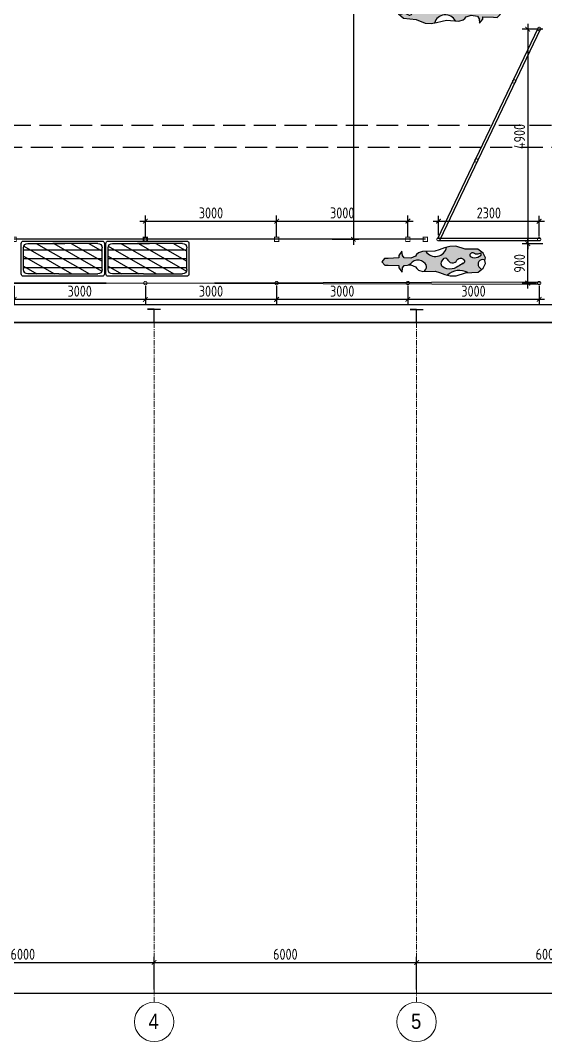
# Model space of a CAD drawing. Header units: millimetres. Extents: x 18087 to 88242, y 6810 to 56435.
# Drawn here: x 38667 to 50670, y 6810 to 30135 of the extents above; entities that cross this region are included whole.
import ezdxf

# ---------------------------------------------------------------- set-up
doc = ezdxf.new("R2010")
doc.units = ezdxf.units.MM
doc.linetypes.add('CENTER', pattern=[2, 1.25, -0.25, 0.25, -0.25])
doc.linetypes.add('GOST2.303 4', pattern=[7, 5, -2, 0])
doc.layers.add('axis 2', color=40, linetype='CENTER', lineweight=9)
doc.layers.add('dim', color=4, linetype='Continuous', lineweight=20)
for name, color, linetype in [('cows', 34, 'Continuous'), ('equipments', 4, 'Continuous'), ('sanitary', 4, 'Continuous'), ('Tehnologia', 4, 'Continuous'), ('Tehnologiya', 4, 'Continuous'), ('wall', 5, 'Continuous')]:
    doc.layers.add(name, color=color, linetype=linetype)
doc.styles.add('ESKD', font='GOTHIC.TTF', dxfattribs={"width": 0.9})
doc.styles.add('GOST 2.304', font='CS_Gost2304.shx')
doc.dimstyles.new('SPDS$0', dxfattribs={"dimscale": 100, "dimtxt": 2.5, "dimasz": 1.5, "dimexe": 1.25, "dimexo": 0.625, "dimtad": 1, "dimdec": 0, "dimrnd": 0.001, "dimtxsty": 'GOST 2.304', "dimblk": 'ARCHTICK', "dimcen": 1.5, "dimdle": 1.25, "dimadec": 0, "dimazin": 2, "dimtfac": 0.75, "dimtdec": 0, "dimtmove": 1, "dimatfit": 0, "dimfxl": 1, "dimtolj": 1, "dimarcsym": 0})

# ---------------------------------------------------------------- blocks, each defined once
blk = doc.blocks.new('_ARCHTICK')
at = {"color": 0, "linetype": 'ByBlock', "const_width": 0.15}
blk.add_lwpolyline([(-0.3535533905932748, -0.3535533905932766), (0.3535533905932748, 0.3535533905932766)], dxfattribs=at)
blk = doc.blocks.new('*D473')
at = {"layer": 'Defpoints', "color": 0, "ltscale": 125, "transparency": 16777216}
for p in [(53722.3516534005, 8617.183983411647), (47722.35165340004, 7935.574394681498, 14587.60000000021), (53722.3516534005, 7935.574394681498, 14587.60000000021)]:
    blk.add_point(p, dxfattribs=at)
at = {"layer": 'dim', "color": 0, "lineweight": -2, "ltscale": 125, "transparency": 16777216}
for p, q in [((47722.35165340004, 7998.074394681498), (47722.35165340004, 8742.183983411647)), ((53722.3516534005, 7998.074394681498), (53722.3516534005, 8742.183983411647)), ((47597.35165340004, 8617.183983411647), (53847.3516534005, 8617.183983411647))]:
    blk.add_line(p, q, dxfattribs=at)
at = {"layer": 'dim', "color": 0, "lineweight": -2, "ltscale": 125, "transparency": 16777216, "xscale": 150, "yscale": 150, "zscale": 150, "rotation": 180}
blk.add_blockref('_ARCHTICK', (47722.35165340004, 8617.183983411647), dxfattribs=at)
at = {"layer": 'dim', "color": 0, "lineweight": -2, "ltscale": 125, "transparency": 16777216, "xscale": 150, "yscale": 150, "zscale": 150}
blk.add_blockref('_ARCHTICK', (53722.3516534005, 8617.183983411647), dxfattribs=at)
at = {"layer": 'dim', "color": 0, "ltscale": 125, "transparency": 16777216, "insert": (50722.35165340027, 8804.683983411647), "char_height": 250, "attachment_point": 5, "style": 'GOST 2.304'}
blk.add_mtext('\\A1;6000', dxfattribs=at)
blk = doc.blocks.new('*D485')
at = {"layer": 'Defpoints', "color": 0, "ltscale": 125, "transparency": 16777216}
for p in [(41722.3516534005, 8617.183983411647), (35722.35165340004, 7935.574394681498, 14587.60000000021), (41722.3516534005, 7935.574394681498, 14587.60000000021)]:
    blk.add_point(p, dxfattribs=at)
at = {"layer": 'dim', "color": 0, "lineweight": -2, "ltscale": 125, "transparency": 16777216}
for p, q in [((35722.35165340004, 7998.074394681498), (35722.35165340004, 8742.183983411647)), ((41722.3516534005, 7998.074394681498), (41722.3516534005, 8742.183983411647)), ((35597.35165340004, 8617.183983411647), (41847.3516534005, 8617.183983411647))]:
    blk.add_line(p, q, dxfattribs=at)
at = {"layer": 'dim', "color": 0, "lineweight": -2, "ltscale": 125, "transparency": 16777216, "xscale": 150, "yscale": 150, "zscale": 150, "rotation": 180}
blk.add_blockref('_ARCHTICK', (35722.35165340004, 8617.183983411647), dxfattribs=at)
at = {"layer": 'dim', "color": 0, "lineweight": -2, "ltscale": 125, "transparency": 16777216, "xscale": 150, "yscale": 150, "zscale": 150}
blk.add_blockref('_ARCHTICK', (41722.3516534005, 8617.183983411647), dxfattribs=at)
at = {"layer": 'dim', "color": 0, "ltscale": 125, "transparency": 16777216, "insert": (38722.35165340027, 8804.683983411647), "char_height": 250, "attachment_point": 5, "style": 'GOST 2.304'}
blk.add_mtext('\\A1;6000', dxfattribs=at)
blk = doc.blocks.new('*D486')
at = {"layer": 'Defpoints', "color": 0, "ltscale": 125, "transparency": 16777216}
for p in [(47722.35165340004, 8617.183983411647), (41722.35165340004, 7998.714723794263, 14587.60000000021), (47722.35165340004, 7998.714723794263, 14587.60000000021)]:
    blk.add_point(p, dxfattribs=at)
at = {"layer": 'dim', "color": 0, "lineweight": -2, "ltscale": 125, "transparency": 16777216}
for p, q in [((41722.35165340004, 8061.214723794263), (41722.35165340004, 8742.183983411647)), ((47722.35165340004, 8061.214723794263), (47722.35165340004, 8742.183983411647)), ((41597.35165340004, 8617.183983411647), (47847.35165340004, 8617.183983411647))]:
    blk.add_line(p, q, dxfattribs=at)
at = {"layer": 'dim', "color": 0, "lineweight": -2, "ltscale": 125, "transparency": 16777216, "xscale": 150, "yscale": 150, "zscale": 150, "rotation": 180}
blk.add_blockref('_ARCHTICK', (41722.35165340004, 8617.183983411647), dxfattribs=at)
at = {"layer": 'dim', "color": 0, "lineweight": -2, "ltscale": 125, "transparency": 16777216, "xscale": 150, "yscale": 150, "zscale": 150}
blk.add_blockref('_ARCHTICK', (47722.35165340004, 8617.183983411647), dxfattribs=at)
at = {"layer": 'dim', "color": 0, "ltscale": 125, "transparency": 16777216, "insert": (44722.35165340004, 8804.683983411647), "char_height": 250, "attachment_point": 5, "style": 'GOST 2.304'}
blk.add_mtext('\\A1;6000', dxfattribs=at)
blk = doc.blocks.new('ring')
at = {"layer": 'Tehnologia', "const_width": 0.020480133985842}
blk.add_lwpolyline([(-0.0388720741330104, 0, 1), (0.0388720741330104, 0, 1)], format="xyb", close=True, dxfattribs=at)
blk = doc.blocks.new('*U37')
at = {"layer": 'Tehnologiya', "ltscale": 100, "xscale": -1000, "yscale": 1000, "zscale": 1000, "rotation": 180}
blk.add_blockref('ring', (0, 0), dxfattribs=at)
blk = doc.blocks.new('*D344')
at = {"layer": 'Defpoints', "color": 0, "ltscale": 125, "transparency": 16777216}
for p in [(23722.35165340004, 11932.65708825831), (83722.35165340004, 11932.65708825645), (83722.35165340004, 7918.737818665344)]:
    blk.add_point(p, dxfattribs=at)
at = {"layer": 'dim', "color": 0, "lineweight": -2, "ltscale": 125, "transparency": 16777216}
for p, q in [((23722.35165340004, 11870.15708825831), (23722.35165340004, 7793.737818665344)), ((83722.35165340004, 11870.15708825645), (83722.35165340004, 7793.737818665344)), ((23597.35165340004, 7918.737818665344), (83847.35165340004, 7918.737818665344))]:
    blk.add_line(p, q, dxfattribs=at)
at = {"layer": 'dim', "color": 0, "lineweight": -2, "ltscale": 125, "transparency": 16777216, "xscale": 150, "yscale": 150, "zscale": 150, "rotation": 180}
blk.add_blockref('_ARCHTICK', (23722.35165340004, 7918.737818665344), dxfattribs=at)
at = {"layer": 'dim', "color": 0, "lineweight": -2, "ltscale": 125, "transparency": 16777216, "xscale": 150, "yscale": 150, "zscale": 150}
blk.add_blockref('_ARCHTICK', (83722.35165340004, 7918.737818665344), dxfattribs=at)
at = {"layer": 'dim', "color": 0, "ltscale": 125, "transparency": 16777216, "insert": (53722.35165340004, 8106.237818665344), "char_height": 250, "attachment_point": 5, "style": 'GOST 2.304'}
blk.add_mtext('\\A1;60000', dxfattribs=at)
blk = doc.blocks.new('*D482')
at = {"layer": 'Defpoints', "color": 0, "ltscale": 125, "transparency": 16777216}
for p in [(50262.5486876738, 25035.53468093766), (50672.40724894514, 25035.53468093766, -10921.99999999959), (50522.4072489456, 24135.53468093766, -10921.99999999959)]:
    blk.add_point(p, dxfattribs=at)
at = {"layer": 'dim', "color": 0, "lineweight": -2, "ltscale": 125, "transparency": 16777216}
for p, q in [((50609.90724894514, 25035.53468093766), (50137.5486876738, 25035.53468093766)), ((50262.5486876738, 24010.53468093766), (50262.5486876738, 25160.53468093766)), ((50459.9072489456, 24135.53468093766), (50137.5486876738, 24135.53468093766))]:
    blk.add_line(p, q, dxfattribs=at)
at = {"layer": 'dim', "color": 0, "lineweight": -2, "ltscale": 125, "transparency": 16777216, "xscale": 150, "yscale": 150, "zscale": 150}
for p, rotation in [((50262.5486876738, 25035.53468093766), 90), ((50262.5486876738, 24135.53468093766), 270)]:
    blk.add_blockref('_ARCHTICK', p, dxfattribs=dict(at, rotation=rotation))
at = {"layer": 'dim', "color": 0, "ltscale": 125, "transparency": 16777216, "insert": (50075.04868767379, 24585.53468093766), "char_height": 250, "attachment_point": 5, "rotation": 90, "style": 'GOST 2.304'}
blk.add_mtext('\\A1;900', dxfattribs=at)
blk = doc.blocks.new('*D442')
at = {"layer": 'Defpoints', "color": 0, "ltscale": 125, "transparency": 16777216}
for p in [(47522.4072489456, 24135.53468093766, -5460.999999999796), (50522.4072489456, 24135.53468093766, -5460.999999999796), (47522.4072489456, 23763.0154475146)]:
    blk.add_point(p, dxfattribs=at)
at = {"layer": 'dim', "color": 0, "lineweight": -2, "ltscale": 125, "transparency": 16777216}
for p, q in [((47522.4072489456, 24073.03468093766), (47522.4072489456, 23638.0154475146)), ((50522.4072489456, 24073.03468093766), (50522.4072489456, 23638.0154475146)), ((50647.4072489456, 23763.0154475146), (47397.4072489456, 23763.0154475146))]:
    blk.add_line(p, q, dxfattribs=at)
at = {"layer": 'dim', "color": 0, "lineweight": -2, "ltscale": 125, "transparency": 16777216, "xscale": 150, "yscale": 150, "zscale": 150, "rotation": 180}
blk.add_blockref('_ARCHTICK', (47522.4072489456, 23763.0154475146), dxfattribs=at)
at = {"layer": 'dim', "color": 0, "lineweight": -2, "ltscale": 125, "transparency": 16777216, "xscale": 150, "yscale": 150, "zscale": 150}
blk.add_blockref('_ARCHTICK', (50522.4072489456, 23763.0154475146), dxfattribs=at)
at = {"layer": 'dim', "color": 0, "ltscale": 125, "transparency": 16777216, "insert": (49022.4072489456, 23950.5154475146), "char_height": 250, "attachment_point": 5, "style": 'GOST 2.304'}
blk.add_mtext('\\A1;3000', dxfattribs=at)
blk = doc.blocks.new('*D443')
at = {"layer": 'Defpoints', "color": 0, "ltscale": 125, "transparency": 16777216}
for p in [(44522.4072489456, 24135.53468093766, -5460.999999999796), (47522.4072489456, 24135.53468093766, -5460.999999999796), (44522.4072489456, 23763.0154475146)]:
    blk.add_point(p, dxfattribs=at)
at = {"layer": 'dim', "color": 0, "lineweight": -2, "ltscale": 125, "transparency": 16777216}
for p, q in [((44522.4072489456, 24073.03468093766), (44522.4072489456, 23638.0154475146)), ((47522.4072489456, 24073.03468093766), (47522.4072489456, 23638.0154475146)), ((47647.4072489456, 23763.0154475146), (44397.4072489456, 23763.0154475146))]:
    blk.add_line(p, q, dxfattribs=at)
at = {"layer": 'dim', "color": 0, "lineweight": -2, "ltscale": 125, "transparency": 16777216, "xscale": 150, "yscale": 150, "zscale": 150, "rotation": 180}
blk.add_blockref('_ARCHTICK', (44522.4072489456, 23763.0154475146), dxfattribs=at)
at = {"layer": 'dim', "color": 0, "lineweight": -2, "ltscale": 125, "transparency": 16777216, "xscale": 150, "yscale": 150, "zscale": 150}
blk.add_blockref('_ARCHTICK', (47522.4072489456, 23763.0154475146), dxfattribs=at)
at = {"layer": 'dim', "color": 0, "ltscale": 125, "transparency": 16777216, "insert": (46022.4072489456, 23950.5154475146), "char_height": 250, "attachment_point": 5, "style": 'GOST 2.304'}
blk.add_mtext('\\A1;3000', dxfattribs=at)
blk = doc.blocks.new('*D444')
at = {"layer": 'Defpoints', "color": 0, "ltscale": 125, "transparency": 16777216}
for p in [(41522.4072489456, 24135.53468093766, -5460.999999999796), (44522.4072489456, 24135.53468093766, -5460.999999999796), (41522.4072489456, 23763.0154475146)]:
    blk.add_point(p, dxfattribs=at)
at = {"layer": 'dim', "color": 0, "lineweight": -2, "ltscale": 125, "transparency": 16777216}
for p, q in [((41522.4072489456, 24073.03468093766), (41522.4072489456, 23638.0154475146)), ((44522.4072489456, 24073.03468093766), (44522.4072489456, 23638.0154475146)), ((44647.4072489456, 23763.0154475146), (41397.4072489456, 23763.0154475146))]:
    blk.add_line(p, q, dxfattribs=at)
at = {"layer": 'dim', "color": 0, "lineweight": -2, "ltscale": 125, "transparency": 16777216, "xscale": 150, "yscale": 150, "zscale": 150, "rotation": 180}
blk.add_blockref('_ARCHTICK', (41522.4072489456, 23763.0154475146), dxfattribs=at)
at = {"layer": 'dim', "color": 0, "lineweight": -2, "ltscale": 125, "transparency": 16777216, "xscale": 150, "yscale": 150, "zscale": 150}
blk.add_blockref('_ARCHTICK', (44522.4072489456, 23763.0154475146), dxfattribs=at)
at = {"layer": 'dim', "color": 0, "ltscale": 125, "transparency": 16777216, "insert": (43022.4072489456, 23950.5154475146), "char_height": 250, "attachment_point": 5, "style": 'GOST 2.304'}
blk.add_mtext('\\A1;3000', dxfattribs=at)
blk = doc.blocks.new('*D445')
at = {"layer": 'Defpoints', "color": 0, "ltscale": 125, "transparency": 16777216}
for p in [(38522.4072489456, 24135.53468093766, -5460.999999999796), (41522.4072489456, 24135.53468093766, -5460.999999999796), (38522.4072489456, 23763.0154475146)]:
    blk.add_point(p, dxfattribs=at)
at = {"layer": 'dim', "color": 0, "lineweight": -2, "ltscale": 125, "transparency": 16777216}
for p, q in [((38522.4072489456, 24073.03468093766), (38522.4072489456, 23638.0154475146)), ((41522.4072489456, 24073.03468093766), (41522.4072489456, 23638.0154475146)), ((41647.4072489456, 23763.0154475146), (38397.4072489456, 23763.0154475146))]:
    blk.add_line(p, q, dxfattribs=at)
at = {"layer": 'dim', "color": 0, "lineweight": -2, "ltscale": 125, "transparency": 16777216, "xscale": 150, "yscale": 150, "zscale": 150, "rotation": 180}
blk.add_blockref('_ARCHTICK', (38522.4072489456, 23763.0154475146), dxfattribs=at)
at = {"layer": 'dim', "color": 0, "lineweight": -2, "ltscale": 125, "transparency": 16777216, "xscale": 150, "yscale": 150, "zscale": 150}
blk.add_blockref('_ARCHTICK', (41522.4072489456, 23763.0154475146), dxfattribs=at)
at = {"layer": 'dim', "color": 0, "ltscale": 125, "transparency": 16777216, "insert": (40022.4072489456, 23950.5154475146), "char_height": 250, "attachment_point": 5, "style": 'GOST 2.304'}
blk.add_mtext('\\A1;3000', dxfattribs=at)
blk = doc.blocks.new('*D367')
at = {"layer": 'Defpoints', "color": 0, "ltscale": 125, "transparency": 16777216}
for p in [(47522.4072489456, 25550.26791374479), (44522.4072489456, 25136.00859889482, -5460.999999999796), (47522.4072489456, 25136.00859889482, -5460.999999999796)]:
    blk.add_point(p, dxfattribs=at)
at = {"layer": 'dim', "color": 0, "lineweight": -2, "ltscale": 125, "transparency": 16777216}
for p, q in [((44522.4072489456, 25198.50859889482), (44522.4072489456, 25675.26791374479)), ((47522.4072489456, 25198.50859889482), (47522.4072489456, 25675.26791374479)), ((44397.4072489456, 25550.26791374479), (47647.4072489456, 25550.26791374479))]:
    blk.add_line(p, q, dxfattribs=at)
at = {"layer": 'dim', "color": 0, "lineweight": -2, "ltscale": 125, "transparency": 16777216, "xscale": 150, "yscale": 150, "zscale": 150, "rotation": 180}
blk.add_blockref('_ARCHTICK', (44522.4072489456, 25550.26791374479), dxfattribs=at)
at = {"layer": 'dim', "color": 0, "lineweight": -2, "ltscale": 125, "transparency": 16777216, "xscale": 150, "yscale": 150, "zscale": 150}
blk.add_blockref('_ARCHTICK', (47522.4072489456, 25550.26791374479), dxfattribs=at)
at = {"layer": 'dim', "color": 0, "ltscale": 125, "transparency": 16777216, "insert": (46022.4072489456, 25737.76791374479), "char_height": 250, "attachment_point": 5, "style": 'GOST 2.304'}
blk.add_mtext('\\A1;3000', dxfattribs=at)
blk = doc.blocks.new('*D368')
at = {"layer": 'Defpoints', "color": 0, "ltscale": 125, "transparency": 16777216}
for p in [(44522.4072489456, 25550.26791374479), (41522.4072489456, 25136.00859889482, -5460.999999999796), (44522.4072489456, 25136.00859889482, -5460.999999999796)]:
    blk.add_point(p, dxfattribs=at)
at = {"layer": 'dim', "color": 0, "lineweight": -2, "ltscale": 125, "transparency": 16777216}
for p, q in [((41522.4072489456, 25198.50859889482), (41522.4072489456, 25675.26791374479)), ((44522.4072489456, 25198.50859889482), (44522.4072489456, 25675.26791374479)), ((41397.4072489456, 25550.26791374479), (44647.4072489456, 25550.26791374479))]:
    blk.add_line(p, q, dxfattribs=at)
at = {"layer": 'dim', "color": 0, "lineweight": -2, "ltscale": 125, "transparency": 16777216, "xscale": 150, "yscale": 150, "zscale": 150, "rotation": 180}
blk.add_blockref('_ARCHTICK', (41522.4072489456, 25550.26791374479), dxfattribs=at)
at = {"layer": 'dim', "color": 0, "lineweight": -2, "ltscale": 125, "transparency": 16777216, "xscale": 150, "yscale": 150, "zscale": 150}
blk.add_blockref('_ARCHTICK', (44522.4072489456, 25550.26791374479), dxfattribs=at)
at = {"layer": 'dim', "color": 0, "ltscale": 125, "transparency": 16777216, "insert": (43022.4072489456, 25737.76791374479), "char_height": 250, "attachment_point": 5, "style": 'GOST 2.304'}
blk.add_mtext('\\A1;3000', dxfattribs=at)
blk = doc.blocks.new('*D456')
at = {"layer": 'Defpoints', "color": 0, "ltscale": 125, "transparency": 16777216}
for p in [(50672.40469740394, 29934.50615198073), (50262.54613613214, 25034.53468093766), (50672.41147929586, 25034.53468093766)]:
    blk.add_point(p, dxfattribs=at)
at = {"layer": 'dim', "color": 0, "lineweight": -2, "ltscale": 125, "transparency": 16777216}
for p, q in [((50609.90469740394, 29934.50615198073), (50137.54613613214, 29934.50615198073)), ((50262.54613613214, 30059.50615198073), (50262.54613613214, 24909.53468093766)), ((50609.91147929586, 25034.53468093766), (50137.54613613214, 25034.53468093766))]:
    blk.add_line(p, q, dxfattribs=at)
at = {"layer": 'dim', "color": 0, "lineweight": -2, "ltscale": 125, "transparency": 16777216, "xscale": 150, "yscale": 150, "zscale": 150}
for p, rotation in [((50262.54613613214, 29934.50615198073), 90), ((50262.54613613214, 25034.53468093766), 270)]:
    blk.add_blockref('_ARCHTICK', p, dxfattribs=dict(at, rotation=rotation))
at = {"layer": 'dim', "color": 0, "ltscale": 125, "transparency": 16777216, "insert": (50075.04613613213, 27484.5204164592), "char_height": 250, "attachment_point": 5, "rotation": 90, "style": 'GOST 2.304'}
blk.add_mtext('\\A1;4900', dxfattribs=at)
blk = doc.blocks.new('cow1')
at = {"layer": 'cows'}
h = blk.add_hatch(color=256, dxfattribs=at)
edge = h.paths.add_edge_path()
edge.add_line((4005.729900868369, 7269.936482766448), (4081.181870777649, 7269.936482766448))
edge.add_line((4081.181870777649, 7269.936482766448), (4176.171870777644, 7302.504482766451))
edge.add_line((4176.171870777644, 7302.504482766451), (4216.881870777643, 7335.072482766448))
edge.add_line((4216.881870777643, 7335.072482766448), (4244.021870777643, 7378.496482766448))
edge.add_line((4244.021870777643, 7378.496482766448), (4352.581870777643, 7421.920482766448))
edge.add_line((4352.581870777643, 7421.920482766448), (4501.851870777641, 7411.064482766448))
edge.add_line((4501.851870777641, 7411.064482766448), (4542.561870777643, 7356.784482766447))
edge.add_line((4542.561870777643, 7356.784482766447), (4556.131870777642, 7259.080482766446))
edge.add_line((4556.131870777642, 7259.080482766446), (4623.981870777642, 7356.784482766448))
edge.add_line((4623.981870777642, 7356.784482766448), (4623.981870777642, 7411.064482766448))
edge.add_line((4623.981870777642, 7411.064482766448), (4868.241870777662, 7421.920482766448))
edge.add_line((4868.241870777662, 7421.920482766448), (4949.661870777641, 7421.920482766447))
edge.add_line((4949.661870777641, 7421.920482766447), (5017.511870777643, 7497.912482766449))
edge.add_line((5017.511870777643, 7497.912482766449), (4949.661870777642, 7573.904482766449))
edge.add_line((4949.661870777642, 7573.904482766449), (4868.241870777655, 7573.904482766447))
edge.add_line((4868.241870777655, 7573.904482766447), (4623.981870777642, 7584.760482766448))
edge.add_line((4623.981870777642, 7584.760482766448), (4623.981870777642, 7639.040482766447))
edge.add_line((4623.981870777642, 7639.040482766447), (4556.131870777643, 7736.744482766449))
edge.add_line((4556.131870777643, 7736.744482766449), (4542.561870777643, 7639.040482766449))
edge.add_line((4542.561870777643, 7639.040482766449), (4501.851870777641, 7584.760482766446))
edge.add_line((4501.851870777641, 7584.760482766446), (4403.706092147876, 7577.62260795701))
edge.add_spline(control_points=[(4403.706092147875, 7577.622607957011), (4371.604461978063, 7570.127057811803), (4305.013386465435, 7458.049259889551), (4113.863761152854, 7447.589350219907), (3954.647778568049, 7603.427826229662), (4022.192335603547, 7690.086131063721), (4050.308250359232, 7725.888482766449)], knot_values=[0.937114566842979, 0.937114566842979, 0.937114566842979, 0.937114566842979, 105.490377304798, 322.9956379010728, 496.3226527308639, 618.3674094501239, 618.3674094501239, 618.3674094501239, 618.3674094501239], degree=3, periodic=0)
edge.add_line((4050.308250359231, 7725.888482766448), (3796.211870777645, 7725.888482766447))
edge.add_line((3796.211870777645, 7725.888482766447), (3701.221870777573, 7758.456482766486))
edge.add_line((3701.221870777573, 7758.456482766486), (3579.091870777636, 7801.880482766453))
edge.add_line((3579.091870777636, 7801.880482766453), (3516.967733238029, 7818.44691944368))
edge.add_arc((3250.937376735139, 8106.27038422817), 391.9368539211426, 239.83686891767928, 312.7466810598057, ccw=False)
edge.add_line((3054.003336705653, 7767.402443373229), (2819.171870777643, 7758.456482766448))
edge.add_line((2819.171870777643, 7758.456482766448), (2721.667293720313, 7689.11989463679))
edge.add_arc((2707.663811883616, 7581.796421544081), 108.2331990667941, -119.6005938645875, 82.56608920093112, ccw=False)
edge.add_line((2654.201928091505, 7487.68875787299), (2642.761870777642, 7432.77648276645))
edge.add_line((2642.761870777642, 7432.77648276645), (2697.041870777641, 7324.21648276645))
edge.add_line((2697.041870777641, 7324.21648276645), (2819.171870777642, 7237.368482766448))
edge.add_line((2819.171870777642, 7237.368482766448), (3104.141870777643, 7226.512482766447))
edge.add_line((3104.141870777643, 7226.512482766447), (3321.261870777642, 7161.376482766448))
edge.add_line((3321.261870777642, 7161.376482766448), (3456.961870777646, 7161.376482766447))
edge.add_line((3456.961870777646, 7161.376482766447), (3530.161941355623, 7180.896501587242))
edge.add_arc((3786.338749897234, 7127.179274028083), 261.7481571495927, 33.05194079190471, 168.1573378488133, ccw=False)
edge = h.paths.add_edge_path(flags=16)
edge.add_spline(control_points=[(3159.317058952869, 7553.503467365235), (3158.380294806679, 7553.4783031796), (3106.163020756881, 7551.332412045819), (3136.942166541616, 7435.702486414069), (3270.897906949474, 7415.102441958807), (3329.624692616441, 7557.821685370682), (3491.325041629019, 7535.546436625354), (3553.738094286741, 7360.070065581329), (3744.56295158335, 7612.885389257458), (3456.433084601528, 7715.655004219167), (3293.785491060079, 7636.016067590756), (3199.931417791085, 7577.759108322013), (3161.48884091549, 7553.806480072544)], knot_values=[6.091548214943487, 6.091548214943487, 6.091548214943487, 6.091548214943487, 7.757048949703176, 88.1548451918361, 208.1757060358671, 329.337467702965, 474.3788401291522, 577.9482110075882, 749.8772167503097, 982.1290831145602, 1176.712515516835, 1311.775237346656, 1311.775237346656, 1311.775237346656, 1311.775237346656], degree=3, periodic=0)
edge.add_spline(control_points=[(3161.883052667072, 7553.515455436974), (3161.82874956965, 7553.665265965302), (3161.684685169555, 7553.7571347226), (3161.488840915499, 7553.806480072528)], knot_values=[1320.638414995209, 1320.638414995209, 1320.638414995209, 1320.638414995209, 1321.190784680367, 1321.190784680367, 1321.190784680367, 1321.190784680367], degree=3, periodic=0)
edge = h.paths.add_edge_path(flags=16)
edge.add_spline(control_points=[(2740.460259648375, 7370.883976201381), (2788.547457360506, 7402.163603095827), (2868.136941208764, 7453.934749636707), (3040.878993273325, 7389.740006131074), (2958.508238855311, 7295.261245115443), (2883.656831199762, 7345.132414586173), (2815.458852931319, 7363.819816683352), (2743.476967983011, 7309.353649120338), (2741.472521573323, 7350.237363925803), (2740.460259648375, 7370.883976201381)], knot_values=[0, 0, 0, 0, 175.0205952670998, 289.6779081100263, 361.2799767675475, 426.1411089608386, 527.6383307592899, 573.0247730965492, 619.329636953481, 619.329636953481, 619.329636953481, 619.329636953481], degree=3, periodic=0)
at = {"layer": 'cows', "linetype": 'Continuous'}
for p, q in [((2819.171870777643, 7758.456482766448), (2697.041870777643, 7671.608482766447)), ((3104.141870777642, 7769.312482766448), (2819.171870777643, 7758.456482766448)), ((3321.261870777643, 7834.448482766447), (3104.141870777642, 7769.312482766448)), ((3456.961870777643, 7834.448482766447), (3321.261870777643, 7834.448482766447)), ((3579.091870777643, 7801.880482766448), (3456.961870777643, 7834.448482766447)), ((3701.221870777642, 7758.456482766448), (3579.091870777643, 7801.880482766448)), ((3796.211870777643, 7725.888482766448), (3701.221870777642, 7758.456482766448)), ((4081.181870777643, 7725.888482766448), (3796.211870777643, 7725.888482766448)), ((4176.171870777643, 7693.320482766448), (4081.181870777643, 7725.888482766448)), ((4556.131870777643, 7736.744482766449), (4542.561870777643, 7639.040482766448)), ((4623.981870777642, 7639.040482766448), (4556.131870777643, 7736.744482766449)), ((2697.041870777643, 7671.608482766447), (2642.761870777642, 7563.048482766448)), ((2642.761870777642, 7563.048482766448), (2656.331870777643, 7497.912482766448)), ((2656.331870777643, 7497.912482766448), (2642.761870777642, 7432.776482766448)), ((4244.021870777643, 7617.328482766448), (4216.881870777643, 7660.752482766448)), ((4352.581870777643, 7573.904482766448), (4244.021870777643, 7617.328482766448)), ((4501.851870777642, 7584.760482766447), (4352.581870777643, 7573.904482766448)), ((4542.561870777643, 7639.040482766448), (4501.851870777642, 7584.760482766447)), ((4623.981870777642, 7584.760482766447), (4623.981870777642, 7639.040482766448)), ((4868.241870777643, 7573.904482766448), (4623.981870777642, 7584.760482766447)), ((4949.661870777642, 7573.904482766448), (4868.241870777643, 7573.904482766448)), ((5017.511870777643, 7497.912482766448), (4949.661870777642, 7573.904482766448)), ((4949.661870777642, 7421.920482766448), (5017.511870777643, 7497.912482766448)), ((5017.511870777643, 7497.912482766448), (5017.511870777643, 7497.912482766448)), ((2642.761870777642, 7432.776482766448), (2697.041870777643, 7324.216482766448)), ((2697.041870777643, 7324.216482766448), (2819.171870777643, 7237.368482766447)), ((2819.171870777643, 7237.368482766447), (3104.141870777642, 7226.512482766448)), ((3579.091870777643, 7193.944482766447), (3701.221870777642, 7237.368482766447)), ((3701.221870777642, 7237.368482766447), (3796.211870777643, 7269.936482766448)), ((3796.211870777643, 7269.936482766448), (4081.181870777643, 7269.936482766448)), ((4081.181870777643, 7269.936482766448), (4176.171870777643, 7302.504482766448)), ((4176.171870777643, 7302.504482766448), (4216.881870777643, 7335.072482766448)), ((4216.881870777643, 7335.072482766448), (4244.021870777643, 7378.496482766448)), ((4244.021870777643, 7378.496482766448), (4352.581870777643, 7421.920482766448)), ((4352.581870777643, 7421.920482766448), (4501.851870777642, 7411.064482766448)), ((4501.851870777642, 7411.064482766448), (4542.561870777643, 7356.784482766448)), ((4542.561870777643, 7356.784482766448), (4556.131870777643, 7259.080482766448)), ((4556.131870777643, 7259.080482766448), (4623.981870777642, 7356.784482766448)), ((4623.981870777642, 7411.064482766448), (4868.241870777643, 7421.920482766448)), ((4623.981870777642, 7356.784482766448), (4623.981870777642, 7411.064482766448)), ((4868.241870777643, 7421.920482766448), (4949.661870777642, 7421.920482766448)), ((3104.141870777642, 7226.512482766448), (3321.261870777643, 7161.376482766448)), ((3321.261870777643, 7161.376482766448), (3456.961870777643, 7161.376482766448)), ((3456.961870777643, 7161.376482766448), (3579.091870777643, 7193.944482766447))]:
    blk.add_line(p, q, dxfattribs=at)
at = {"layer": 'cows', "color": 26, "linetype": 'Continuous'}
blk.add_line((4216.881870777643, 7660.752482766448), (4176.171870777643, 7693.320482766448), dxfattribs=at)
at = {"layer": 'cows'}
for centre, radius, start, end in [((3250.93737673514, 8106.27038422817), 391.9368539211429, 240.0289184511359, 313.0987657416568), ((2707.663811883616, 7581.796421544081), 108.2331990667941, 239.7037824537227, 82.73369674176622), ((3786.338749897234, 7127.179274028084), 261.7481571495926, 32.28982983952777, 168.3638901693769)]:
    blk.add_arc(centre, radius, start, end, dxfattribs=at)
for points, knots in [([(4050.955934726833, 7726.71320199866), (4022.622530461122, 7690.635974839091), (3954.356863578288, 7603.712569933882), (4113.863761152853, 7447.589350219905), (4309.846337360794, 7458.313724074197), (4376.696790625787, 7579.00389217788), (4415.722921667006, 7579.00389217788)], [0, 0, 0, 0, 122.981871286103, 296.308886115894, 513.8141467121688, 630.8925398358244, 630.8925398358244, 630.8925398358244, 630.8925398358244]), ([(3156.287419015018, 7550.565232723988), (3196.46328394128, 7575.602102532353), (3292.022225090481, 7635.152700210062), (3456.433084601528, 7715.65500421917), (3744.56295158335, 7612.885389257455), (3553.738094286742, 7360.070065581332), (3491.325041629017, 7535.546436625351), (3329.624692616442, 7557.82168537068), (3270.897906949474, 7415.10244195881), (3136.942166541618, 7435.702486414059), (3105.560821634223, 7553.594730833203), (3165.456730131662, 7553.580617619285), (3156.701281191468, 7552.956547337979), (3161.906730014467, 7554.309294829185), (3161.906730014467, 7553.372742995944)], [0, 0, 0, 0, 141.1542700447638, 335.7377024470389, 567.9895688112894, 739.9185745540109, 843.4879454324468, 988.529317858634, 1109.691079525732, 1229.711940369763, 1310.109736611896, 1315.729047611345, 1318.53870311107, 1321.348358610794, 1321.348358610794, 1321.348358610794, 1321.348358610794]), ([(2740.460259648375, 7370.883976201381), (2788.547457360506, 7402.163603095825), (2868.136941208764, 7453.934749636705), (3040.878993273325, 7389.740006131073), (2958.50823885531, 7295.261245115445), (2883.656831199763, 7345.132414586173), (2815.458852931316, 7363.819816683351), (2743.476967983012, 7309.353649120338), (2741.472521573323, 7350.237363925804), (2740.460259648375, 7370.883976201381)], [0, 0, 0, 0, 175.0205952670998, 289.6779081100263, 361.2799767675475, 426.1411089608386, 527.6383307592899, 573.0247730965492, 619.329636953481, 619.329636953481, 619.329636953481, 619.329636953481])]:
    blk.add_open_spline(points, degree=3, knots=knots, dxfattribs=at)
blk = doc.blocks.new('*D226')
at = {"layer": 'Defpoints', "color": 0, "ltscale": 125, "transparency": 16777216}
for p in [(-446.0370538942516, 8249.967657359573), (-747.3447402368101, -5949.96766023079), (-201.0085185466194, -5949.96766023079)]:
    blk.add_point(p, dxfattribs=at)
at = {"layer": 'dim', "color": 0, "lineweight": -2, "ltscale": 125, "transparency": 16777216}
for p, q in [((-383.5370538942516, 8249.967657359573), (-76.00851854661623, 8249.967657359573)), ((-201.0085185466162, 8374.967657359573), (-201.0085185466194, -6074.96766023079)), ((-684.8447402368101, -5949.96766023079), (-76.00851854661933, -5949.96766023079))]:
    blk.add_line(p, q, dxfattribs=at)
at = {"layer": 'dim', "color": 0, "lineweight": -2, "ltscale": 125, "transparency": 16777216, "xscale": 150, "yscale": 150, "zscale": 150}
for p, rotation in [((-201.0085185466162, 8249.967657359573), 90), ((-201.0085185466194, -5949.96766023079), 270)]:
    blk.add_blockref('_ARCHTICK', p, dxfattribs=dict(at, rotation=rotation))
at = {"layer": 'dim', "color": 0, "ltscale": 125, "transparency": 16777216, "insert": (-398.1910972867755, 1149.999998564392), "char_height": 250, "attachment_point": 5, "rotation": 90, "style": 'GOST 2.304'}
blk.add_mtext('\\A1;14200', dxfattribs=at)
blk = doc.blocks.new('*D227')
at = {"layer": 'Defpoints', "color": 0, "ltscale": 125, "transparency": 16777216}
for p in [(-19952.93313197815, 8199.96765898378), (1047.06686802185, 8199.96765898378), (1047.06686802185, 7300.825599184027)]:
    blk.add_point(p, dxfattribs=at)
at = {"layer": 'dim', "color": 0, "lineweight": -2, "ltscale": 125, "transparency": 16777216}
for p, q in [((-19952.93313197815, 8137.46765898378), (-19952.93313197815, 7175.825599184027)), ((1047.06686802185, 8137.46765898378), (1047.06686802185, 7175.825599184027)), ((-20077.93313197815, 7300.825599184027), (1172.06686802185, 7300.825599184027))]:
    blk.add_line(p, q, dxfattribs=at)
at = {"layer": 'dim', "color": 0, "lineweight": -2, "ltscale": 125, "transparency": 16777216, "xscale": 150, "yscale": 150, "zscale": 150, "rotation": 180}
blk.add_blockref('_ARCHTICK', (-19952.93313197815, 7300.825599184027), dxfattribs=at)
at = {"layer": 'dim', "color": 0, "lineweight": -2, "ltscale": 125, "transparency": 16777216, "xscale": 150, "yscale": 150, "zscale": 150}
blk.add_blockref('_ARCHTICK', (1047.06686802185, 7300.825599184027), dxfattribs=at)
at = {"layer": 'dim', "color": 0, "ltscale": 125, "transparency": 16777216, "insert": (-9452.933131978149, 7498.008177924185), "char_height": 250, "attachment_point": 5, "style": 'GOST 2.304'}
blk.add_mtext('\\A1;21000', dxfattribs=at)
blk = doc.blocks.new('*D349')
at = {"layer": 'Defpoints', "color": 0, "ltscale": 125, "transparency": 16777216}
for p in [(50522.9015279642, 25549.47641279968), (48222.88721720704, 25163.71709794901, -5460.999999999796), (50522.9015279642, 25135.21709794971, -5460.999999999796)]:
    blk.add_point(p, dxfattribs=at)
at = {"layer": 'dim', "color": 0, "lineweight": -2, "ltscale": 125, "transparency": 16777216}
for p, q in [((48222.88721720704, 25226.21709794901), (48222.88721720704, 25674.47641279968)), ((50522.9015279642, 25197.71709794971), (50522.9015279642, 25674.47641279968)), ((48097.88721720704, 25549.47641279968), (50647.9015279642, 25549.47641279968))]:
    blk.add_line(p, q, dxfattribs=at)
at = {"layer": 'dim', "color": 0, "lineweight": -2, "ltscale": 125, "transparency": 16777216, "xscale": 150, "yscale": 150, "zscale": 150, "rotation": 180}
blk.add_blockref('_ARCHTICK', (48222.88721720704, 25549.47641279968), dxfattribs=at)
at = {"layer": 'dim', "color": 0, "lineweight": -2, "ltscale": 125, "transparency": 16777216, "xscale": 150, "yscale": 150, "zscale": 150}
blk.add_blockref('_ARCHTICK', (50522.9015279642, 25549.47641279968), dxfattribs=at)
at = {"layer": 'dim', "color": 0, "ltscale": 125, "transparency": 16777216, "insert": (49372.89437258562, 25736.97641279968), "char_height": 250, "attachment_point": 5, "style": 'GOST 2.304'}
blk.add_mtext('\\A1;2300', dxfattribs=at)
blk = doc.blocks.new('dez.vanna_2000x900')
at = {"layer": 'Tehnologia', "color": 3, "ltscale": 800}
for p, q in [((100, -57.73502691885925), (806.2177826488828, 349.9999999999999)), ((100, 173.2050807569936), (406.2177826488874, 349.9999999999999)), ((106.3322163861934, -285.0192277595768), (1206.217782648935, 349.9999999999999)), ((393.7822173507738, -349.9999999999999), (1606.217782648993, 349.9999999999999)), ((793.782217350834, -350), (1893.667783613771, 285.0192277596732)), ((100, 200), (1900, 200)), ((100, 0), (1900, 0)), ((1193.782217350904, -349.9999999999999), (1900, 57.73502691895428)), ((100, -200), (1900, -200)), ((1593.782217350961, -349.9999999999999), (1900, -173.2050807569275))]:
    blk.add_line(p, q, dxfattribs=at)
at = {"layer": 'Tehnologia', "ltscale": 800}
for p, q in [((100, 250), (100, -250)), ((912.0029304198092, 349.9999999999999), (200, 349.9999999999999)), ((912.0029304198092, 349.9999999999999), (1800, 349.9999999999999)), ((1900, 250), (1900, -250)), ((199.9999999999999, -349.9999999999999), (1048.887748388556, -349.9999999999999)), ((1800, -349.9999999999999), (775.1181124510626, -349.9999999999999))]:
    blk.add_line(p, q, dxfattribs=at)
for points in [[(993.7966297105413, 400), (100, 400, 0.4142135623730951), (50, 350), (50, -350, 0.4142135623730951), (100, -400), (993.7966297105413, -400)], [(100, -400), (1900, -400, 0.4142135623730951), (1950, -350), (1950, 350, 0.4142135623730951), (1900, 400), (100.0000000000002, 400)]]:
    blk.add_lwpolyline(points, format="xyb", dxfattribs=at)
for centre, radius, start, end in [((200, 250), 100, 90, 180), ((1800, 250), 100, 7e-15, 90), ((199.9999999999999, -250), 99.99999999999997, 180, 270), ((1800, -250), 99.99999999999997, 270, 7e-15)]:
    blk.add_arc(centre, radius, start, end, dxfattribs=at)
blk = doc.blocks.new('A$C15BF5101')
at = {"layer": 'Tehnologia', "color": 4, "linetype": 'GOST2.303 4', "ltscale": 100}
for p, q in [((-9083.625376482385, 8399.967702819271), (-9083.625259753208, -6099.967675235355)), ((-9081.139698921826, 8399.967702819271), (-8381.139698921826, 8399.967702819271)), ((-8383.625398488823, 8399.967702819271), (-8383.625259753208, -6099.967675235355)), ((-9081.139698921826, 8199.967717950702), (-8381.139698921826, 8199.967717950702)), ((-8915.161390713307, 8199.967717950702), (-8915.161390713307, -5899.967690366786)), ((-9083.625376482385, -5899.967690366786), (-8383.625376482385, -5899.967690366786)), ((-9083.625259753208, -6099.967675235355), (-8383.625259753208, -6099.967668537749))]:
    blk.add_line(p, q, dxfattribs=at)
at = {"layer": 'Tehnologia', "color": 4, "ltscale": 100}
for p, q in [((1447.060974301537, 8249.967657359553), (-20222.98019722453, 8249.967657359823)), ((1444.575296740979, -5949.967640055576), (-20005.41880953871, -5949.967837488975))]:
    blk.add_line(p, q, dxfattribs=at)
at = {"layer": 'Tehnologia', "color": 4, "ltscale": 100, "const_width": 20}
for points in [[(-19902.93313197815, 8299.96765898378), (-20002.93313197815, 8299.96765898378), (-20002.93313197815, 8199.96765898378), (-19902.93313197815, 8199.96765898378)], [(-16902.93313197815, 8299.96765898378), (-17002.93313197815, 8299.96765898378), (-17002.93313197815, 8199.96765898378), (-16902.93313197815, 8199.96765898378)], [(-13902.93313197815, 8299.96765898378), (-14002.93313197815, 8299.96765898378), (-14002.93313197815, 8199.96765898378), (-13902.93313197815, 8199.96765898378)], [(-10902.93313197815, 8299.96765898378), (-11002.93313197815, 8299.96765898378), (-11002.93313197815, 8199.96765898378), (-10902.93313197815, 8199.96765898378)], [(-7902.93313197815, 8299.96765898378), (-8002.93313197815, 8299.96765898378), (-8002.93313197815, 8199.96765898378), (-7902.93313197815, 8199.96765898378)], [(-4902.93313197815, 8299.96765898378), (-5002.93313197815, 8299.96765898378), (-5002.93313197815, 8199.96765898378), (-4902.93313197815, 8199.96765898378)], [(-1902.93313197815, 8299.96765898378), (-2002.93313197815, 8299.96765898378), (-2002.93313197815, 8199.96765898378), (-1902.93313197815, 8199.96765898378)], [(1097.06686802185, 8299.96765898378), (997.0668680218505, 8299.96765898378), (997.0668680218505, 8199.96765898378), (1097.06686802185, 8199.96765898378)], [(1497.06686802185, 8299.967657359553), (1397.06686802185, 8299.967657359553), (1397.06686802185, 8199.967657359553), (1497.06686802185, 8199.967657359553)], [(-19905.41880953871, -5999.96763499151), (-20005.41880953871, -5999.96763499151), (-20005.41880953871, -5899.96763499151), (-19905.41880953871, -5899.96763499151)], [(-16905.41880953871, -5999.96763499151), (-17005.41880953871, -5999.96763499151), (-17005.41880953871, -5899.96763499151), (-16905.41880953871, -5899.96763499151)], [(-13905.41880953871, -5999.96763499151), (-14005.41880953871, -5999.96763499151), (-14005.41880953871, -5899.96763499151), (-13905.41880953871, -5899.96763499151)], [(-10905.41880953871, -5999.96763499151), (-11005.41880953871, -5999.96763499151), (-11005.41880953871, -5899.96763499151), (-10905.41880953871, -5899.96763499151)], [(-7905.418809538707, -5999.96763499151), (-8005.418809538707, -5999.96763499151), (-8005.418809538707, -5899.96763499151), (-7905.418809538707, -5899.96763499151)], [(-4905.418809538707, -5999.96763499151), (-5005.418809538707, -5999.96763499151), (-5005.418809538707, -5899.96763499151), (-4905.418809538707, -5899.96763499151)], [(-1905.418809538707, -5999.96763499151), (-2005.418809538707, -5999.96763499151), (-2005.418809538707, -5899.96763499151), (-1905.418809538707, -5899.96763499151)], [(1094.581190461293, -5999.96763499151), (994.5811904612929, -5999.96763499151), (994.5811904612929, -5899.96763499151), (1094.581190461293, -5899.96763499151)], [(1494.581190461293, -5999.96763499151), (1394.581190461293, -5999.96763499151), (1394.581190461293, -5899.96763499151), (1494.581190461293, -5899.96763499151)]]:
    blk.add_lwpolyline(points, close=True, dxfattribs=at)
at = {"layer": 'dim', "ltscale": 125}
dim = blk.add_linear_dim(base=(1047.06686802185, 7300.825599184027), p1=(-19952.93313197815, 8199.96765898378), p2=(1047.06686802185, 8199.96765898378), dimstyle='SPDS$0', override={"dimblk1": 'ARCHTICK', "dimblk2": 'ARCHTICK', "dimsah": 1}, dxfattribs=at)
dim.commit()
dim.dimension.update_dxf_attribs({"geometry": '*D227', "text_midpoint": (-9452.933131978149, 7498.008177924185)})
dim = blk.add_linear_dim(base=(-201.0085185466194, -5949.96766023079), p1=(-446.0370538942516, 8249.967657359573), p2=(-747.3447402368101, -5949.96766023079), angle=90, dimstyle='SPDS$0', override={"dimblk1": 'ARCHTICK', "dimblk2": 'ARCHTICK', "dimsah": 1}, dxfattribs=at)
dim.commit()
dim.dimension.update_dxf_attribs({"geometry": '*D226', "text_midpoint": (-398.1910972867755, 1149.999998564392)})

msp = doc.modelspace()

# ---------------------------------------------------------------- linework, layer by layer
at = {"layer": 'axis 2', "ltscale": 100}
for p, q in [((66674.99581456899, 23235.54390062067), (20933.56824939761, 23235.54390062067)), ((41722.35165340004, 7709.503789206974, 14587.60000000009), (41722.35165340004, 23235.54390062067, 14587.60000000009)), ((47722.35165340004, 7709.50378920744, 14587.59999999998), (47722.3516534005, 23235.54390062067, 14587.59999999998))]:
    msp.add_line(p, q, dxfattribs=at)
at = {"layer": 'axis 2', "color": 178, "linetype": 'ByBlock', "ltscale": 100, "true_color": 0x000000}
for centre in [(41722.35165340097, 7259.50378920744, 14587.60000000021), (47722.3516534005, 7259.50378920744, 14587.60000000021)]:
    msp.add_circle(centre, 450, dxfattribs=at)
at = {"layer": 'dim', "ltscale": 125}
for p, q in [((50496.662212622825, 29949.99373143531, -5746.201963751636), (48198.627944319516, 25147.518800497437, -5746.201963751636)), ((50548.07886807326, 29925.390326339853, -5746.201963751636), (48250.04459976995, 25122.915395401982, -5746.201963751636))]:
    msp.add_line(p, q, dxfattribs=at)
at = {"layer": 'equipments', "color": 0, "linetype": 'GOST2.303 4', "ltscale": 100}
for p, q in [((62704.30464848845, 27735.49701373862, -5460.999999999796), (28052.86921900154, 27735.49701373862, -5460.999999999796)), ((63204.30464848892, 27235.49701373885, -5460.999999999796), (28052.86921899782, 27235.49701373815, -5460.999999999796))]:
    msp.add_line(p, q, dxfattribs=at)
at = {"layer": 'sanitary', "lineweight": 30, "ltscale": 100}
for p, q in [((50496.662212622825, 29949.99373143531, -5746.201963751636), (48198.627944319516, 25147.518800497437, -5746.201963751636)), ((50548.07886807326, 29925.390326339853, -5746.201963751636), (48250.04459976995, 25122.915395401982, -5746.201963751636)), ((48224.88684836439, 25106.717097950306, -5460.999999999796), (50548.857705298244, 25106.702059720315, -5460.999999999796)), ((48224.88721720684, 25163.717097949113, -5460.999999999796), (50548.85807414069, 25163.702059719122, -5460.999999999796)), ((32495.551910828748, 24107.430785086257, -5460.999999999796), (50548.85805423362, 24164.326573706694, -5460.999999999796)), ((32495.552239857054, 24164.430785085304, -5460.999999999796), (50548.857725205315, 24107.326573707647, -5460.999999999796))]:
    msp.add_line(p, q, dxfattribs=at)
at = {"layer": 'wall', "ltscale": 125}
for p, q in [((65833.37441074399, 23635.5439006209), (31322.53276646716, 23635.5640308401)), ((64074.99570532019, 23235.5439006209), (35952.40728606765, 23235.54390062067))]:
    msp.add_line(p, q, dxfattribs=at)
at = {"layer": 'wall', "ltscale": 100}
msp.add_line((35952.40728611329, 23235.66173653771), (66674.99581456899, 23235.66173657347), dxfattribs=at)
at = {"layer": 'wall', "ltscale": 100, "elevation": 14587.60000000009}
for points in [[(41572.35165340004, 23235.63756000484), (41872.35165340004, 23235.63756000484), (41722.35165340004, 23235.63756000484), (41722.35165340004, 23535.63756000484), (41572.35165340004, 23535.63756000484), (41872.35165340004, 23535.63756000484)], [(47572.3516534005, 23235.5439006209), (47872.3516534005, 23235.5439006209), (47722.3516534005, 23235.5439006209), (47722.3516534005, 23535.5439006209), (47572.3516534005, 23535.5439006209), (47872.3516534005, 23535.5439006209)]]:
    msp.add_lwpolyline(points, dxfattribs=at)

# ---------------------------------------------------------------- block references
at = {"color": 2}
for p, rotation in [((44052.62127520952, 23189.94872438489), 355.5460116705494), ((51845.21816560409, 32179.1880250671), 180.7347839129957)]:
    msp.add_blockref('cow1', p, dxfattribs=dict(at, rotation=rotation))
at = {"layer": 'Tehnologiya', "color": 4, "ltscale": 125}
msp.add_blockref('A$C15BF5101', (46477.82605848431, 31085.18475818053, -5460.999999999796), dxfattribs=at)
at = {"layer": 'Tehnologiya', "color": 0, "linetype": 'ByBlock', "lineweight": -2, "rotation": 212.0573519163017}
for p in [(50524.6977690241, 29940.76742070192, -5460.999999999796), (50524.6977690241, 29940.1429067147, -5460.999999999796), (50524.6977690241, 29940.1429067147, -5460.999999999796)]:
    msp.add_blockref('*U37', p, dxfattribs=at)
at = {"layer": 'Tehnologiya', "color": 0, "linetype": 'ByBlock', "lineweight": -2, "xscale": -1, "rotation": 180}
for p in [(49949.95637001579, 28741.61425855431, -5460.999999999796), (49086.75377796746, 26937.32709634491, -5460.999999999796), (41522.4072489456, 25135.84161193716, -5460.999999999796), (48224.33627204473, 25135.21709794971, -5460.999999999796), (48224.33627204473, 25135.21709794971, -5460.999999999796), (50522.4072489456, 25135.84161193716, -5460.999999999796), (41522.4072489456, 24135.53468093766, -5460.999999999796), (44522.4072489456, 24135.53468093766, -5460.999999999796), (47522.4072489456, 24135.53468093766, -5460.999999999796), (50522.4072489456, 24135.53468093766, -5460.999999999796)]:
    msp.add_blockref('*U37', p, dxfattribs=at)
at = {"layer": 'Tehnologiya', "ltscale": 100, "xscale": -1, "rotation": 180}
for p in [(38636.28660474687, 24693.08056297433), (40569.63295257992, 24693.08039715281)]:
    msp.add_blockref('dez.vanna_2000x900', p, dxfattribs=at)

# ---------------------------------------------------------------- texts
at = {"layer": 'axis 2', "color": 178, "ltscale": 100, "true_color": 0x000000, "char_height": 350, "width": 1032.556607200764, "attachment_point": 5, "style": 'ESKD'}
for s, insert in [('4', (41712.2850165704, 7272.117609909277, 14587.60000000021)), ('5', (47712.28501656993, 7272.117609909277, 14587.60000000021))]:
    msp.add_mtext(s, dxfattribs=dict(at, insert=insert))

# ---------------------------------------------------------------- dimensions: what is measured, and where the dimension line sits
at = {"layer": 'dim', "ltscale": 125}
for base, p1, p2, picture, middle in [((50262.54613613214, 25034.53468093766, -5460.999999999796), (50672.40469740394, 29934.50615198073, -5460.999999999796), (50672.41147929586, 25034.53468093766, -5460.999999999796), '*D456', (50075.04613613213, 27484.5204164592, -5460.999999999796)), ((50262.5486876738, 25035.53468093766, 5460.999999999796), (50522.4072489456, 24135.53468093766, -5460.999999999796), (50672.40724894514, 25035.53468093766, -5460.999999999796), '*D482', (50075.04868767379, 24585.53468093766, 5460.999999999796))]:
    dim = msp.add_linear_dim(base=base, p1=p1, p2=p2, angle=90, dimstyle='SPDS$0', override={"dimblk1": 'ARCHTICK', "dimblk2": 'ARCHTICK', "dimsah": 1}, dxfattribs=at)
    dim.commit()
    dim.dimension.update_dxf_attribs({"geometry": picture, "text_midpoint": middle})
for base, p1, p2, picture, middle in [((44522.4072489456, 25550.26791374479), (41522.4072489456, 25136.00859889482, -5460.999999999796), (44522.4072489456, 25136.00859889482, -5460.999999999796), '*D368', (43022.4072489456, 25737.76791374479)), ((47522.4072489456, 25550.26791374479), (44522.4072489456, 25136.00859889482, -5460.999999999796), (47522.4072489456, 25136.00859889482, -5460.999999999796), '*D367', (46022.4072489456, 25737.76791374479)), ((50522.9015279642, 25549.47641279968), (48222.88721720704, 25163.71709794901, -5460.999999999796), (50522.9015279642, 25135.21709794971, -5460.999999999796), '*D349', (49372.89437258562, 25736.97641279968)), ((38522.4072489456, 23763.0154475146), (41522.4072489456, 24135.53468093766, -5460.999999999796), (38522.4072489456, 24135.53468093766, -5460.999999999796), '*D445', (40022.4072489456, 23950.5154475146)), ((41522.4072489456, 23763.0154475146), (44522.4072489456, 24135.53468093766, -5460.999999999796), (41522.4072489456, 24135.53468093766, -5460.999999999796), '*D444', (43022.4072489456, 23950.5154475146)), ((44522.4072489456, 23763.0154475146), (47522.4072489456, 24135.53468093766, -5460.999999999796), (44522.4072489456, 24135.53468093766, -5460.999999999796), '*D443', (46022.4072489456, 23950.5154475146)), ((47522.4072489456, 23763.0154475146), (50522.4072489456, 24135.53468093766, -5460.999999999796), (47522.4072489456, 24135.53468093766, -5460.999999999796), '*D442', (49022.4072489456, 23950.5154475146)), ((83722.35165340004, 7918.737818665344), (23722.35165340004, 11932.65708825831), (83722.35165340004, 11932.65708825645), '*D344', (53722.35165340004, 8106.237818665344)), ((41722.3516534005, 8617.183983411647), (35722.35165340004, 7935.574394681498, 14587.60000000021), (41722.3516534005, 7935.574394681498, 14587.60000000021), '*D485', (38722.35165340027, 8804.683983411647)), ((47722.35165340004, 8617.183983411647), (41722.35165340004, 7998.714723794263, 14587.60000000021), (47722.35165340004, 7998.714723794263, 14587.60000000021), '*D486', (44722.35165340004, 8804.683983411647)), ((53722.3516534005, 8617.183983411647), (47722.35165340004, 7935.574394681498, 14587.60000000021), (53722.3516534005, 7935.574394681498, 14587.60000000021), '*D473', (50722.35165340027, 8804.683983411647))]:
    dim = msp.add_linear_dim(base=base, p1=p1, p2=p2, dimstyle='SPDS$0', override={"dimblk1": 'ARCHTICK', "dimblk2": 'ARCHTICK', "dimsah": 1}, dxfattribs=at)
    dim.commit()
    dim.dimension.update_dxf_attribs({"geometry": picture, "text_midpoint": middle})

doc.saveas('drawing.dxf')
